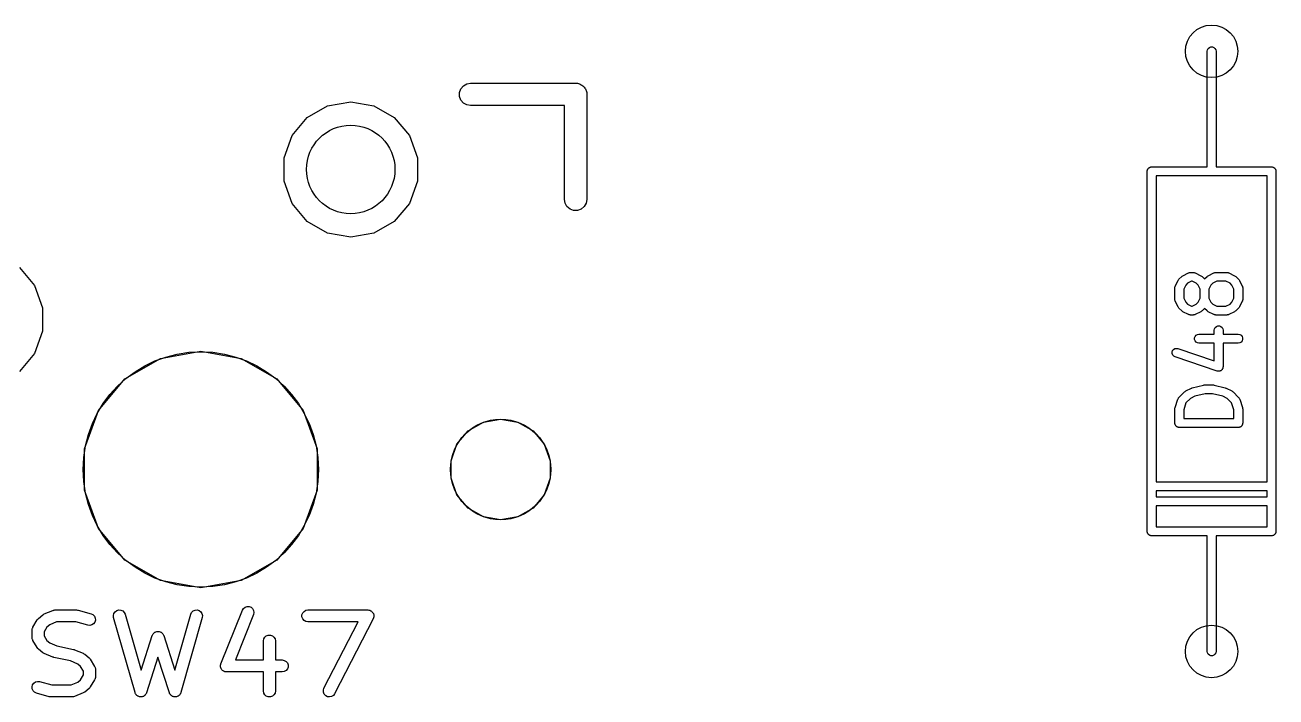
# Model space of a CAD drawing. Extents: x 35 to 203, y -146 to -25.
# Drawn here: x 163.9 to 185.09, y -120.85 to -109.48 of the extents above; entities that cross this region are included whole.
import ezdxf

# ---------------------------------------------------------------- set-up
doc = ezdxf.new("R2010")
doc.units = 0
doc.header["$MEASUREMENT"] = 0
doc.layers.get('0').update_dxf_attribs({"linetype": 'CONTINUOUS'})
doc.layers.add('BLACK', color=7, linetype='CONTINUOUS')

# ---------------------------------------------------------------- blocks, each defined once
blk = doc.blocks.new('PCB詳細')
at = {"layer": 'BLACK'}
for p, q in [((183.925, -109.92), (183.93, -109.894)), ((183.925, -111.19), (183.925, -109.92)), ((183.93, -109.894), (183.943, -109.872)), ((183.943, -109.872), (183.963, -109.855)), ((183.963, -109.855), (183.987, -109.846)), ((183.987, -109.846), (184.013, -109.846)), ((184.013, -109.846), (184.037, -109.855)), ((184.037, -109.855), (184.057, -109.872)), ((184.057, -109.872), (184.07, -109.894)), ((184.07, -109.894), (184.075, -109.92)), ((184.075, -109.92), (184.075, -111.19)), ((171.259, -110.617), (171.282, -110.555)), ((171.259, -110.683), (171.259, -110.617)), ((171.282, -110.555), (171.325, -110.504)), ((171.325, -110.504), (171.382, -110.471)), ((171.382, -110.471), (171.447, -110.459)), ((171.447, -110.459), (173.225, -110.459)), ((173.225, -110.459), (173.241, -110.462)), ((173.241, -110.462), (173.258, -110.462)), ((173.258, -110.462), (173.274, -110.468)), ((173.274, -110.468), (173.29, -110.471)), ((173.29, -110.471), (173.305, -110.479)), ((173.305, -110.479), (173.32, -110.485)), ((173.32, -110.485), (173.333, -110.496)), ((173.333, -110.496), (173.347, -110.504)), ((173.347, -110.504), (173.358, -110.517)), ((173.358, -110.517), (173.371, -110.528)), ((173.371, -110.528), (173.379, -110.542)), ((173.379, -110.542), (173.39, -110.555)), ((173.39, -110.555), (173.396, -110.57)), ((173.396, -110.57), (173.404, -110.585)), ((173.404, -110.585), (173.407, -110.601)), ((173.407, -110.601), (173.413, -110.617)), ((173.413, -110.617), (173.413, -110.634)), ((173.413, -110.634), (173.415, -110.65)), ((168.677, -111.041), (169.023, -110.842)), ((169.023, -110.842), (169.415, -110.773)), ((169.415, -110.773), (169.807, -110.842)), ((169.807, -110.842), (170.153, -111.041)), ((171.282, -110.745), (171.259, -110.683)), ((171.325, -110.796), (171.282, -110.745)), ((171.382, -110.829), (171.325, -110.796)), ((171.447, -110.84), (171.382, -110.829)), ((173.034, -110.84), (171.447, -110.84)), ((173.034, -112.428), (173.034, -110.84)), ((173.415, -110.65), (173.415, -112.428)), ((168.421, -111.346), (168.677, -111.041)), ((170.153, -111.041), (170.409, -111.346)), ((183.925, -111.877), (183.925, -111.19)), ((184.075, -111.19), (184.075, -111.877)), ((168.285, -111.721), (168.421, -111.346)), ((170.409, -111.346), (170.545, -111.721)), ((168.285, -112.119), (168.285, -111.721)), ((170.545, -111.721), (170.545, -112.119)), ((182.923, -111.909), (182.927, -111.904)), ((182.927, -111.904), (182.932, -111.9)), ((182.932, -111.9), (182.936, -111.895)), ((182.936, -111.895), (182.941, -111.891)), ((182.941, -111.891), (182.946, -111.887)), ((182.946, -111.887), (182.953, -111.885)), ((182.953, -111.885), (182.958, -111.882)), ((182.958, -111.882), (182.965, -111.88)), ((182.965, -111.88), (182.971, -111.878)), ((182.971, -111.878), (182.978, -111.878)), ((182.978, -111.878), (182.984, -111.877)), ((182.984, -111.877), (183.925, -111.877)), ((184.075, -111.877), (185.016, -111.877)), ((185.016, -111.877), (185.022, -111.878)), ((185.022, -111.878), (185.029, -111.878)), ((185.029, -111.878), (185.035, -111.88)), ((185.035, -111.88), (185.042, -111.882)), ((185.042, -111.882), (185.047, -111.885)), ((185.047, -111.885), (185.053, -111.887)), ((185.053, -111.887), (185.059, -111.891)), ((185.059, -111.891), (185.064, -111.895)), ((185.064, -111.895), (185.068, -111.9)), ((185.068, -111.9), (185.073, -111.904)), ((185.073, -111.904), (185.077, -111.909)), ((182.909, -111.952), (182.91, -111.946)), ((182.909, -118.048), (182.909, -111.952)), ((182.91, -111.939), (182.912, -111.933)), ((182.91, -111.946), (182.91, -111.939)), ((182.912, -111.933), (182.914, -111.926)), ((182.914, -111.926), (182.917, -111.921)), ((182.917, -111.921), (182.919, -111.914)), ((182.919, -111.914), (182.923, -111.909)), ((184, -112.027), (183.059, -112.027)), ((183.059, -112.027), (183.059, -117.211)), ((184.941, -112.027), (184, -112.027)), ((184.941, -117.211), (184.941, -112.027)), ((185.077, -111.909), (185.081, -111.914)), ((185.081, -111.914), (185.083, -111.921)), ((185.083, -111.921), (185.086, -111.926)), ((185.086, -111.926), (185.088, -111.933)), ((185.088, -111.933), (185.09, -111.939)), ((185.09, -111.939), (185.09, -111.946)), ((185.09, -111.946), (185.091, -111.952)), ((185.091, -111.952), (185.091, -118.048)), ((168.421, -112.494), (168.285, -112.119)), ((170.545, -112.119), (170.409, -112.494)), ((168.677, -112.799), (168.421, -112.494)), ((170.409, -112.494), (170.153, -112.799)), ((173.046, -112.493), (173.034, -112.428)), ((173.079, -112.55), (173.046, -112.493)), ((173.404, -112.493), (173.371, -112.55)), ((173.415, -112.428), (173.404, -112.493)), ((173.13, -112.593), (173.079, -112.55)), ((173.192, -112.616), (173.13, -112.593)), ((173.258, -112.616), (173.192, -112.616)), ((173.32, -112.593), (173.258, -112.616)), ((173.371, -112.55), (173.32, -112.593)), ((169.023, -112.998), (168.677, -112.799)), ((170.153, -112.799), (169.807, -112.998)), ((169.415, -113.067), (169.023, -112.998)), ((169.807, -112.998), (169.415, -113.067)), ((163.803, -113.581), (164.059, -113.886)), ((183.385, -113.895), (183.433, -113.8)), ((183.433, -113.8), (183.44, -113.79)), ((183.44, -113.79), (183.447, -113.78)), ((183.447, -113.78), (183.495, -113.733)), ((183.495, -113.733), (183.504, -113.726)), ((183.504, -113.726), (183.514, -113.719)), ((183.514, -113.719), (183.609, -113.671)), ((183.661, -113.813), (183.592, -113.847)), ((183.609, -113.671), (183.613, -113.67)), ((183.613, -113.67), (183.617, -113.668)), ((183.617, -113.668), (183.626, -113.666)), ((183.626, -113.666), (183.634, -113.664)), ((183.634, -113.664), (183.639, -113.664)), ((183.639, -113.664), (183.643, -113.663)), ((183.643, -113.663), (183.69, -113.663)), ((183.673, -113.813), (183.661, -113.813)), ((183.741, -113.847), (183.673, -113.813)), ((183.69, -113.663), (183.695, -113.664)), ((183.695, -113.664), (183.699, -113.664)), ((183.699, -113.664), (183.707, -113.666)), ((183.707, -113.666), (183.716, -113.668)), ((183.716, -113.668), (183.72, -113.67)), ((183.72, -113.67), (183.724, -113.671)), ((183.724, -113.671), (183.819, -113.719)), ((183.819, -113.719), (183.829, -113.726)), ((183.829, -113.726), (183.839, -113.733)), ((183.839, -113.733), (183.881, -113.775)), ((183.881, -113.775), (183.923, -113.733)), ((183.923, -113.733), (183.933, -113.726)), ((183.933, -113.726), (183.943, -113.719)), ((183.943, -113.719), (184.038, -113.671)), ((184.089, -113.813), (184.021, -113.847)), ((184.038, -113.671), (184.042, -113.67)), ((184.042, -113.67), (184.046, -113.668)), ((184.046, -113.668), (184.054, -113.666)), ((184.054, -113.666), (184.063, -113.664)), ((184.063, -113.664), (184.067, -113.664)), ((184.067, -113.664), (184.071, -113.663)), ((184.071, -113.663), (184.262, -113.663)), ((184.244, -113.813), (184.089, -113.813)), ((184.313, -113.847), (184.244, -113.813)), ((184.262, -113.663), (184.266, -113.664)), ((184.266, -113.664), (184.27, -113.664)), ((184.27, -113.664), (184.279, -113.666)), ((184.279, -113.666), (184.288, -113.668)), ((184.288, -113.668), (184.291, -113.67)), ((184.291, -113.67), (184.295, -113.671)), ((184.295, -113.671), (184.391, -113.719)), ((184.391, -113.719), (184.4, -113.726)), ((184.4, -113.726), (184.41, -113.733)), ((184.41, -113.733), (184.458, -113.78)), ((184.458, -113.78), (184.465, -113.79)), ((184.465, -113.79), (184.472, -113.8)), ((184.472, -113.8), (184.519, -113.895)), ((164.059, -113.886), (164.195, -114.261)), ((183.377, -113.929), (183.378, -113.924)), ((183.377, -114.119), (183.377, -113.929)), ((183.378, -113.92), (183.38, -113.912)), ((183.378, -113.924), (183.378, -113.92)), ((183.38, -113.912), (183.382, -113.903)), ((183.382, -113.903), (183.384, -113.899)), ((183.384, -113.899), (183.385, -113.895)), ((183.562, -113.878), (183.527, -113.946)), ((183.527, -113.946), (183.527, -114.101)), ((183.592, -113.847), (183.562, -113.878)), ((183.772, -113.878), (183.741, -113.847)), ((183.806, -113.946), (183.772, -113.878)), ((183.806, -114.101), (183.806, -113.946)), ((183.99, -113.878), (183.956, -113.946)), ((183.956, -113.946), (183.956, -114.101)), ((184.021, -113.847), (183.99, -113.878)), ((184.343, -113.878), (184.313, -113.847)), ((184.377, -113.946), (184.343, -113.878)), ((184.377, -114.101), (184.377, -113.946)), ((184.519, -113.895), (184.521, -113.899)), ((184.521, -113.899), (184.523, -113.903)), ((184.523, -113.903), (184.524, -113.912)), ((184.524, -113.912), (184.527, -113.92)), ((184.527, -113.92), (184.527, -113.924)), ((184.527, -113.924), (184.527, -113.929)), ((184.527, -113.929), (184.527, -114.119)), ((183.378, -114.123), (183.377, -114.119)), ((183.378, -114.128), (183.378, -114.123)), ((183.38, -114.136), (183.378, -114.128)), ((183.382, -114.145), (183.38, -114.136)), ((183.384, -114.148), (183.382, -114.145)), ((183.385, -114.153), (183.384, -114.148)), ((183.433, -114.248), (183.385, -114.153)), ((183.527, -114.101), (183.562, -114.17)), ((183.562, -114.17), (183.592, -114.2)), ((183.592, -114.2), (183.661, -114.235)), ((183.661, -114.235), (183.673, -114.235)), ((183.673, -114.235), (183.741, -114.2)), ((183.741, -114.2), (183.772, -114.17)), ((183.772, -114.17), (183.806, -114.101)), ((183.956, -114.101), (183.99, -114.17)), ((183.99, -114.17), (184.021, -114.2)), ((184.021, -114.2), (184.089, -114.235)), ((184.089, -114.235), (184.244, -114.235)), ((184.244, -114.235), (184.313, -114.2)), ((184.313, -114.2), (184.343, -114.17)), ((184.343, -114.17), (184.377, -114.101)), ((184.519, -114.153), (184.472, -114.248)), ((184.521, -114.148), (184.519, -114.153)), ((184.523, -114.145), (184.521, -114.148)), ((184.524, -114.136), (184.523, -114.145)), ((184.527, -114.128), (184.524, -114.136)), ((184.527, -114.119), (184.527, -114.123)), ((184.527, -114.123), (184.527, -114.128)), ((164.195, -114.261), (164.195, -114.659)), ((183.44, -114.257), (183.433, -114.248)), ((183.447, -114.267), (183.44, -114.257)), ((183.495, -114.315), (183.447, -114.267)), ((183.504, -114.322), (183.495, -114.315)), ((183.514, -114.329), (183.504, -114.322)), ((183.609, -114.377), (183.514, -114.329)), ((183.613, -114.378), (183.609, -114.377)), ((183.617, -114.38), (183.613, -114.378)), ((183.626, -114.382), (183.617, -114.38)), ((183.634, -114.384), (183.626, -114.382)), ((183.639, -114.384), (183.634, -114.384)), ((183.643, -114.385), (183.639, -114.384)), ((183.69, -114.385), (183.643, -114.385)), ((183.695, -114.384), (183.69, -114.385)), ((183.699, -114.384), (183.695, -114.384)), ((183.707, -114.382), (183.699, -114.384)), ((183.716, -114.38), (183.707, -114.382)), ((183.72, -114.378), (183.716, -114.38)), ((183.724, -114.377), (183.72, -114.378)), ((183.819, -114.329), (183.724, -114.377)), ((183.829, -114.322), (183.819, -114.329)), ((183.839, -114.315), (183.829, -114.322)), ((183.881, -114.273), (183.839, -114.315)), ((183.923, -114.315), (183.881, -114.273)), ((183.933, -114.322), (183.923, -114.315)), ((183.943, -114.329), (183.933, -114.322)), ((184.038, -114.377), (183.943, -114.329)), ((184.042, -114.378), (184.038, -114.377)), ((184.046, -114.38), (184.042, -114.378)), ((184.054, -114.382), (184.046, -114.38)), ((184.063, -114.384), (184.054, -114.382)), ((184.067, -114.384), (184.063, -114.384)), ((184.071, -114.385), (184.067, -114.384)), ((184.262, -114.385), (184.071, -114.385)), ((184.266, -114.384), (184.262, -114.385)), ((184.27, -114.384), (184.266, -114.384)), ((184.279, -114.382), (184.27, -114.384)), ((184.288, -114.38), (184.279, -114.382)), ((184.291, -114.378), (184.288, -114.38)), ((184.295, -114.377), (184.291, -114.378)), ((184.391, -114.329), (184.295, -114.377)), ((184.4, -114.322), (184.391, -114.329)), ((184.41, -114.315), (184.4, -114.322)), ((184.458, -114.267), (184.41, -114.315)), ((184.465, -114.257), (184.458, -114.267)), ((184.472, -114.248), (184.465, -114.257)), ((164.195, -114.659), (164.059, -115.034)), ((184.044, -114.643), (184.049, -114.617)), ((184.044, -114.711), (184.044, -114.643)), ((184.049, -114.617), (184.062, -114.595)), ((184.062, -114.595), (184.082, -114.578)), ((184.082, -114.578), (184.106, -114.569)), ((184.106, -114.569), (184.132, -114.569)), ((184.132, -114.569), (184.157, -114.578)), ((184.157, -114.578), (184.177, -114.595)), ((184.177, -114.595), (184.19, -114.617)), ((184.19, -114.617), (184.194, -114.643)), ((184.194, -114.643), (184.194, -114.711)), ((183.712, -114.773), (183.721, -114.748)), ((183.712, -114.799), (183.712, -114.773)), ((183.721, -114.823), (183.712, -114.799)), ((183.721, -114.748), (183.738, -114.728)), ((183.738, -114.843), (183.721, -114.823)), ((183.738, -114.728), (183.76, -114.715)), ((183.76, -114.856), (183.738, -114.843)), ((183.76, -114.715), (183.786, -114.711)), ((183.786, -114.861), (183.76, -114.856)), ((183.786, -114.711), (184.044, -114.711)), ((184.044, -114.861), (183.786, -114.861)), ((184.044, -115.158), (184.044, -114.861)), ((184.194, -114.711), (184.452, -114.711)), ((184.452, -114.861), (184.194, -114.861)), ((184.194, -114.861), (184.194, -115.262)), ((184.452, -114.711), (184.478, -114.715)), ((184.478, -114.856), (184.452, -114.861)), ((184.478, -114.715), (184.501, -114.728)), ((184.501, -114.843), (184.478, -114.856)), ((184.501, -114.728), (184.517, -114.748)), ((184.517, -114.823), (184.501, -114.843)), ((184.517, -114.748), (184.526, -114.773)), ((184.526, -114.799), (184.517, -114.823)), ((184.526, -114.773), (184.526, -114.799)), ((164.059, -115.034), (163.803, -115.339)), ((166.19, -115.119), (166.875, -114.998)), ((166.875, -114.998), (167.56, -115.119)), ((183.331, -115.013), (183.339, -114.988)), ((183.331, -115.039), (183.331, -115.013)), ((183.341, -115.063), (183.331, -115.039)), ((183.339, -114.988), (183.355, -114.968)), ((183.358, -115.083), (183.341, -115.063)), ((183.355, -114.968), (183.377, -114.954)), ((183.381, -115.095), (183.358, -115.083)), ((183.377, -114.954), (183.403, -114.949)), ((183.403, -114.949), (183.428, -114.953)), ((183.428, -114.953), (184.044, -115.158)), ((165.588, -115.467), (166.19, -115.119)), ((167.56, -115.119), (168.162, -115.467)), ((184.095, -115.333), (183.381, -115.095)), ((184.187, -115.292), (184.185, -115.298)), ((184.19, -115.288), (184.187, -115.292)), ((184.191, -115.28), (184.19, -115.288)), ((184.193, -115.273), (184.191, -115.28)), ((184.194, -115.262), (184.193, -115.267)), ((184.193, -115.267), (184.193, -115.273)), ((165.142, -115.999), (165.588, -115.467)), ((168.162, -115.467), (168.608, -115.999)), ((184.101, -115.334), (184.095, -115.333)), ((184.106, -115.336), (184.101, -115.334)), ((184.114, -115.336), (184.106, -115.336)), ((184.121, -115.337), (184.114, -115.336)), ((184.127, -115.336), (184.121, -115.337)), ((184.132, -115.336), (184.127, -115.336)), ((184.139, -115.333), (184.132, -115.336)), ((184.147, -115.332), (184.139, -115.333)), ((184.151, -115.329), (184.147, -115.332)), ((184.157, -115.327), (184.151, -115.329)), ((184.162, -115.322), (184.157, -115.327)), ((184.169, -115.318), (184.162, -115.322)), ((184.172, -115.314), (184.169, -115.318)), ((184.177, -115.31), (184.172, -115.314)), ((184.18, -115.304), (184.177, -115.31)), ((184.185, -115.298), (184.18, -115.304)), ((183.447, -115.78), (183.542, -115.685)), ((183.542, -115.685), (183.552, -115.678)), ((183.552, -115.678), (183.562, -115.671)), ((183.562, -115.671), (183.657, -115.623)), ((183.657, -115.623), (183.665, -115.621)), ((183.665, -115.621), (183.672, -115.618)), ((183.672, -115.618), (183.863, -115.57)), ((183.89, -115.718), (183.717, -115.761)), ((183.863, -115.57), (183.872, -115.569)), ((183.872, -115.569), (183.881, -115.568)), ((183.881, -115.568), (184.024, -115.568)), ((184.015, -115.718), (183.89, -115.718)), ((184.188, -115.761), (184.015, -115.718)), ((184.024, -115.568), (184.033, -115.569)), ((184.033, -115.569), (184.042, -115.57)), ((184.042, -115.57), (184.232, -115.618)), ((184.232, -115.618), (184.24, -115.621)), ((184.24, -115.621), (184.248, -115.623)), ((184.248, -115.623), (184.343, -115.671)), ((184.343, -115.671), (184.353, -115.678)), ((184.353, -115.678), (184.363, -115.685)), ((184.363, -115.685), (184.458, -115.78)), ((183.381, -115.952), (183.429, -115.81)), ((183.429, -115.81), (183.431, -115.806)), ((183.431, -115.806), (183.432, -115.802)), ((183.432, -115.802), (183.437, -115.794)), ((183.437, -115.794), (183.441, -115.787)), ((183.441, -115.787), (183.444, -115.784)), ((183.444, -115.784), (183.447, -115.78)), ((183.566, -115.874), (183.527, -115.988)), ((183.64, -115.8), (183.566, -115.874)), ((183.717, -115.761), (183.64, -115.8)), ((184.265, -115.8), (184.188, -115.761)), ((184.339, -115.874), (184.265, -115.8)), ((184.377, -115.988), (184.339, -115.874)), ((184.458, -115.78), (184.46, -115.784)), ((184.46, -115.784), (184.464, -115.787)), ((184.464, -115.787), (184.468, -115.794)), ((184.468, -115.794), (184.473, -115.802)), ((184.473, -115.802), (184.474, -115.806)), ((184.474, -115.806), (184.476, -115.81)), ((184.476, -115.81), (184.524, -115.952)), ((164.904, -116.652), (165.142, -115.999)), ((168.608, -115.999), (168.846, -116.652)), ((183.377, -115.976), (183.379, -115.964)), ((183.377, -116.214), (183.377, -115.976)), ((183.379, -115.964), (183.381, -115.952)), ((183.527, -115.988), (183.527, -116.139)), ((183.527, -116.139), (184.377, -116.139)), ((184.377, -116.139), (184.377, -115.988)), ((184.524, -115.952), (184.525, -115.964)), ((184.525, -115.964), (184.527, -115.976)), ((184.527, -115.976), (184.527, -116.214)), ((171.215, -116.573), (171.406, -116.346)), ((171.406, -116.346), (171.663, -116.197)), ((171.663, -116.197), (171.955, -116.146)), ((171.955, -116.146), (172.247, -116.197)), ((172.247, -116.197), (172.504, -116.346)), ((172.504, -116.346), (172.695, -116.573)), ((183.379, -116.221), (183.377, -116.214)), ((183.379, -116.227), (183.379, -116.221)), ((183.381, -116.233), (183.379, -116.227)), ((183.382, -116.24), (183.381, -116.233)), ((183.385, -116.246), (183.382, -116.24)), ((183.387, -116.252), (183.385, -116.246)), ((183.392, -116.257), (183.387, -116.252)), ((183.395, -116.262), (183.392, -116.257)), ((183.4, -116.267), (183.395, -116.262)), ((183.404, -116.272), (183.4, -116.267)), ((183.41, -116.275), (183.404, -116.272)), ((183.415, -116.279), (183.41, -116.275)), ((183.421, -116.281), (183.415, -116.279)), ((183.427, -116.285), (183.421, -116.281)), ((183.433, -116.286), (183.427, -116.285)), ((183.439, -116.288), (183.433, -116.286)), ((183.446, -116.288), (183.439, -116.288)), ((183.452, -116.289), (183.446, -116.288)), ((184.452, -116.289), (183.452, -116.289)), ((184.459, -116.288), (184.452, -116.289)), ((184.465, -116.288), (184.459, -116.288)), ((184.472, -116.286), (184.465, -116.288)), ((184.478, -116.285), (184.472, -116.286)), ((184.484, -116.281), (184.478, -116.285)), ((184.49, -116.279), (184.484, -116.281)), ((184.495, -116.275), (184.49, -116.279)), ((184.501, -116.272), (184.495, -116.275)), ((184.505, -116.267), (184.501, -116.272)), ((184.51, -116.262), (184.505, -116.267)), ((184.513, -116.257), (184.51, -116.262)), ((184.517, -116.252), (184.513, -116.257)), ((184.52, -116.246), (184.517, -116.252)), ((184.523, -116.24), (184.52, -116.246)), ((184.524, -116.233), (184.523, -116.24)), ((184.526, -116.227), (184.524, -116.233)), ((184.527, -116.214), (184.526, -116.221)), ((184.526, -116.221), (184.526, -116.227)), ((164.904, -117.348), (164.904, -116.652)), ((168.846, -116.652), (168.846, -117.348)), ((171.114, -116.852), (171.215, -116.573)), ((172.695, -116.573), (172.796, -116.852)), ((171.114, -117.148), (171.114, -116.852)), ((172.796, -116.852), (172.796, -117.148)), ((171.215, -117.427), (171.114, -117.148)), ((172.796, -117.148), (172.695, -117.427)), ((165.142, -118.001), (164.904, -117.348)), ((168.846, -117.348), (168.608, -118.001)), ((183.059, -117.211), (184.941, -117.211)), ((183.059, -117.361), (183.059, -117.465)), ((184.941, -117.361), (183.059, -117.361)), ((184.941, -117.465), (184.941, -117.361)), ((171.406, -117.654), (171.215, -117.427)), ((172.695, -117.427), (172.504, -117.654)), ((183.059, -117.465), (184.941, -117.465)), ((184.941, -117.615), (183.059, -117.615)), ((183.059, -117.615), (183.059, -117.973)), ((184.941, -117.973), (184.941, -117.615)), ((171.663, -117.803), (171.406, -117.654)), ((171.955, -117.854), (171.663, -117.803)), ((172.247, -117.803), (171.955, -117.854)), ((172.504, -117.654), (172.247, -117.803)), ((165.588, -118.533), (165.142, -118.001)), ((168.608, -118.001), (168.162, -118.533)), ((182.91, -118.054), (182.909, -118.048)), ((183.059, -117.973), (184, -117.973)), ((184, -117.973), (184.941, -117.973)), ((185.091, -118.048), (185.09, -118.054)), ((182.91, -118.061), (182.91, -118.054)), ((182.912, -118.067), (182.91, -118.061)), ((182.914, -118.074), (182.912, -118.067)), ((182.917, -118.079), (182.914, -118.074)), ((182.919, -118.085), (182.917, -118.079)), ((182.923, -118.091), (182.919, -118.085)), ((182.927, -118.096), (182.923, -118.091)), ((182.932, -118.1), (182.927, -118.096)), ((182.936, -118.105), (182.932, -118.1)), ((182.941, -118.109), (182.936, -118.105)), ((182.946, -118.113), (182.941, -118.109)), ((182.953, -118.115), (182.946, -118.113)), ((182.958, -118.118), (182.953, -118.115)), ((182.965, -118.12), (182.958, -118.118)), ((182.971, -118.122), (182.965, -118.12)), ((182.978, -118.122), (182.971, -118.122)), ((182.984, -118.123), (182.978, -118.122)), ((183.925, -118.123), (182.984, -118.123)), ((183.925, -118.81), (183.925, -118.123)), ((185.016, -118.123), (184.075, -118.123)), ((184.075, -118.123), (184.075, -118.81)), ((185.022, -118.122), (185.016, -118.123)), ((185.029, -118.122), (185.022, -118.122)), ((185.035, -118.12), (185.029, -118.122)), ((185.042, -118.118), (185.035, -118.12)), ((185.047, -118.115), (185.042, -118.118)), ((185.053, -118.113), (185.047, -118.115)), ((185.059, -118.109), (185.053, -118.113)), ((185.064, -118.105), (185.059, -118.109)), ((185.068, -118.1), (185.064, -118.105)), ((185.073, -118.096), (185.068, -118.1)), ((185.077, -118.091), (185.073, -118.096)), ((185.081, -118.085), (185.077, -118.091)), ((185.083, -118.079), (185.081, -118.085)), ((185.086, -118.074), (185.083, -118.079)), ((185.088, -118.067), (185.086, -118.074)), ((185.09, -118.061), (185.088, -118.067)), ((185.09, -118.054), (185.09, -118.061)), ((166.19, -118.881), (165.588, -118.533)), ((168.162, -118.533), (167.56, -118.881)), ((166.875, -119.002), (166.19, -118.881)), ((167.56, -118.881), (166.875, -119.002)), ((183.925, -120.08), (183.925, -118.81)), ((184.075, -118.81), (184.075, -120.08)), ((167.625, -119.33), (167.659, -119.318)), ((167.659, -119.318), (167.694, -119.32)), ((167.694, -119.32), (167.727, -119.333)), ((164.103, -119.548), (164.114, -119.535)), ((164.114, -119.535), (164.125, -119.522)), ((164.125, -119.522), (164.197, -119.462)), ((164.197, -119.462), (164.211, -119.454)), ((164.211, -119.454), (164.223, -119.446)), ((164.223, -119.446), (164.368, -119.386)), ((164.368, -119.386), (164.371, -119.385)), ((164.371, -119.385), (164.373, -119.384)), ((164.373, -119.384), (164.388, -119.381)), ((164.388, -119.381), (164.403, -119.378)), ((164.403, -119.378), (164.405, -119.378)), ((164.405, -119.378), (164.408, -119.378)), ((164.408, -119.378), (164.77, -119.378)), ((164.77, -119.378), (164.784, -119.38)), ((164.784, -119.38), (164.798, -119.382)), ((164.798, -119.382), (165.015, -119.442)), ((165.015, -119.442), (165.047, -119.457)), ((165.047, -119.457), (165.072, -119.482)), ((165.072, -119.482), (165.087, -119.515)), ((165.087, -119.515), (165.089, -119.55)), ((165.395, -119.472), (165.403, -119.438)), ((165.398, -119.507), (165.395, -119.472)), ((165.761, -120.777), (165.398, -119.507)), ((165.403, -119.438), (165.423, -119.409)), ((165.423, -119.409), (165.452, -119.388)), ((165.452, -119.388), (165.486, -119.378)), ((165.486, -119.378), (165.521, -119.381)), ((165.521, -119.381), (165.553, -119.395)), ((165.553, -119.395), (165.578, -119.42)), ((165.578, -119.42), (165.594, -119.452)), ((165.594, -119.452), (165.865, -120.399)), ((166.434, -120.399), (166.705, -119.452)), ((166.9, -119.507), (166.537, -120.777)), ((166.705, -119.452), (166.72, -119.42)), ((166.72, -119.42), (166.746, -119.395)), ((166.746, -119.395), (166.778, -119.381)), ((166.778, -119.381), (166.813, -119.378)), ((166.813, -119.378), (166.847, -119.388)), ((166.847, -119.388), (166.875, -119.409)), ((166.875, -119.409), (166.895, -119.438)), ((166.895, -119.438), (166.904, -119.472)), ((166.904, -119.472), (166.9, -119.507)), ((167.216, -120.288), (167.579, -119.381)), ((167.768, -119.457), (167.46, -120.225)), ((167.579, -119.381), (167.598, -119.351)), ((167.598, -119.351), (167.625, -119.33)), ((167.727, -119.333), (167.753, -119.356)), ((167.753, -119.356), (167.77, -119.387)), ((167.775, -119.422), (167.768, -119.457)), ((167.77, -119.387), (167.775, -119.422)), ((168.589, -119.462), (168.601, -119.429)), ((168.589, -119.497), (168.589, -119.462)), ((168.601, -119.53), (168.589, -119.497)), ((168.601, -119.429), (168.624, -119.402)), ((168.624, -119.557), (168.601, -119.53)), ((168.624, -119.402), (168.655, -119.384)), ((168.655, -119.384), (168.689, -119.378)), ((168.689, -119.378), (169.705, -119.378)), ((169.796, -119.526), (169.142, -120.796)), ((169.705, -119.378), (169.72, -119.381)), ((169.72, -119.381), (169.735, -119.382)), ((169.735, -119.382), (169.738, -119.384)), ((169.738, -119.384), (169.74, -119.384)), ((169.74, -119.384), (169.753, -119.392)), ((169.753, -119.392), (169.767, -119.399)), ((169.767, -119.399), (169.768, -119.4)), ((169.768, -119.4), (169.771, -119.402)), ((169.771, -119.402), (169.78, -119.413)), ((169.78, -119.413), (169.791, -119.425)), ((169.791, -119.425), (169.792, -119.427)), ((169.792, -119.427), (169.793, -119.429)), ((169.793, -119.429), (169.798, -119.443)), ((169.8, -119.511), (169.796, -119.526)), ((169.798, -119.443), (169.804, -119.457)), ((169.805, -119.497), (169.8, -119.511)), ((169.804, -119.457), (169.804, -119.46)), ((169.804, -119.46), (169.805, -119.462)), ((169.805, -119.462), (169.805, -119.477)), ((169.805, -119.477), (169.806, -119.492)), ((169.806, -119.492), (169.805, -119.495)), ((169.805, -119.495), (169.805, -119.497)), ((164.016, -119.721), (164.017, -119.712)), ((164.016, -119.842), (164.016, -119.721)), ((164.017, -119.712), (164.018, -119.702)), ((164.018, -119.702), (164.02, -119.695)), ((164.02, -119.695), (164.022, -119.687)), ((164.022, -119.687), (164.027, -119.678)), ((164.027, -119.678), (164.03, -119.669)), ((164.03, -119.669), (164.103, -119.548)), ((164.268, -119.668), (164.219, -119.75)), ((164.316, -119.628), (164.268, -119.668)), ((164.428, -119.581), (164.316, -119.628)), ((164.757, -119.581), (164.428, -119.581)), ((164.961, -119.638), (164.757, -119.581)), ((164.996, -119.641), (164.961, -119.638)), ((165.03, -119.632), (164.996, -119.641)), ((165.059, -119.612), (165.03, -119.632)), ((165.08, -119.584), (165.059, -119.612)), ((165.089, -119.55), (165.08, -119.584)), ((166.115, -119.748), (166.128, -119.743)), ((166.128, -119.743), (166.132, -119.743)), ((166.132, -119.743), (166.136, -119.742)), ((166.136, -119.742), (166.149, -119.742)), ((166.149, -119.742), (166.163, -119.742)), ((166.163, -119.742), (166.167, -119.743)), ((166.167, -119.743), (166.171, -119.743)), ((166.171, -119.743), (166.184, -119.748)), ((168.655, -119.575), (168.624, -119.557)), ((168.689, -119.581), (168.655, -119.575)), ((169.539, -119.581), (168.689, -119.581)), ((168.962, -120.703), (169.539, -119.581)), ((164.017, -119.852), (164.016, -119.842)), ((164.018, -119.862), (164.017, -119.852)), ((164.02, -119.869), (164.018, -119.862)), ((164.022, -119.877), (164.02, -119.869)), ((164.027, -119.886), (164.022, -119.877)), ((164.03, -119.895), (164.027, -119.886)), ((164.103, -120.016), (164.03, -119.895)), ((164.219, -119.75), (164.219, -119.814)), ((164.219, -119.814), (164.268, -119.896)), ((164.268, -119.896), (164.316, -119.936)), ((164.316, -119.936), (164.438, -119.987)), ((165.865, -120.399), (166.053, -119.811)), ((166.053, -119.811), (166.054, -119.808)), ((166.054, -119.808), (166.055, -119.804)), ((166.055, -119.804), (166.063, -119.792)), ((166.063, -119.792), (166.069, -119.78)), ((166.069, -119.78), (166.072, -119.777)), ((166.072, -119.777), (166.074, -119.774)), ((166.074, -119.774), (166.085, -119.766)), ((166.085, -119.766), (166.095, -119.756)), ((166.095, -119.756), (166.099, -119.755)), ((166.099, -119.755), (166.102, -119.752)), ((166.102, -119.752), (166.115, -119.748)), ((166.184, -119.748), (166.197, -119.752)), ((166.197, -119.752), (166.2, -119.755)), ((166.2, -119.755), (166.204, -119.756)), ((166.204, -119.756), (166.214, -119.766)), ((166.214, -119.766), (166.224, -119.774)), ((166.224, -119.774), (166.227, -119.777)), ((166.227, -119.777), (166.23, -119.78)), ((166.23, -119.78), (166.236, -119.792)), ((166.236, -119.792), (166.243, -119.804)), ((166.243, -119.804), (166.244, -119.808)), ((166.244, -119.808), (166.246, -119.811)), ((166.246, -119.811), (166.434, -120.399)), ((167.935, -119.903), (167.941, -119.868)), ((167.935, -120.225), (167.935, -119.903)), ((167.941, -119.868), (167.958, -119.838)), ((167.958, -119.838), (167.985, -119.815)), ((167.985, -119.815), (168.018, -119.803)), ((168.018, -119.803), (168.054, -119.803)), ((168.054, -119.803), (168.087, -119.815)), ((168.087, -119.815), (168.114, -119.838)), ((168.114, -119.838), (168.132, -119.868)), ((168.132, -119.868), (168.138, -119.903)), ((168.138, -119.903), (168.138, -120.225)), ((164.114, -120.028), (164.103, -120.016)), ((164.125, -120.041), (164.114, -120.028)), ((164.197, -120.102), (164.125, -120.041)), ((164.211, -120.109), (164.197, -120.102)), ((164.223, -120.118), (164.211, -120.109)), ((164.368, -120.178), (164.223, -120.118)), ((164.438, -119.987), (164.719, -120.045)), ((164.719, -120.045), (164.728, -120.049)), ((164.728, -120.049), (164.737, -120.051)), ((164.737, -120.051), (164.882, -120.111)), ((164.882, -120.111), (164.895, -120.12)), ((164.895, -120.12), (164.908, -120.127)), ((164.908, -120.127), (164.981, -120.188)), ((183.93, -120.106), (183.925, -120.08)), ((183.943, -120.128), (183.93, -120.106)), ((183.963, -120.145), (183.943, -120.128)), ((183.987, -120.154), (183.963, -120.145)), ((184.013, -120.154), (183.987, -120.154)), ((184.037, -120.145), (184.013, -120.154)), ((184.057, -120.128), (184.037, -120.145)), ((184.07, -120.106), (184.057, -120.128)), ((184.075, -120.08), (184.07, -120.106)), ((164.378, -120.18), (164.368, -120.178)), ((164.387, -120.184), (164.378, -120.18)), ((164.668, -120.242), (164.387, -120.184)), ((164.79, -120.293), (164.668, -120.242)), ((164.837, -120.333), (164.79, -120.293)), ((164.887, -120.415), (164.837, -120.333)), ((164.981, -120.188), (164.992, -120.201)), ((164.992, -120.201), (165.003, -120.213)), ((165.003, -120.213), (165.075, -120.334)), ((165.075, -120.334), (165.079, -120.343)), ((165.079, -120.343), (165.084, -120.352)), ((165.084, -120.352), (165.085, -120.36)), ((165.085, -120.36), (165.088, -120.367)), ((165.088, -120.367), (165.088, -120.377)), ((165.088, -120.377), (165.09, -120.387)), ((166.149, -120.176), (165.956, -120.78)), ((166.343, -120.78), (166.149, -120.176)), ((167.209, -120.323), (167.21, -120.316)), ((167.21, -120.333), (167.209, -120.323)), ((167.21, -120.309), (167.214, -120.299)), ((167.21, -120.316), (167.21, -120.309)), ((167.21, -120.344), (167.21, -120.333)), ((167.213, -120.351), (167.21, -120.344)), ((167.214, -120.358), (167.213, -120.351)), ((167.214, -120.299), (167.216, -120.288)), ((167.219, -120.367), (167.214, -120.358)), ((167.222, -120.377), (167.219, -120.367)), ((167.227, -120.383), (167.222, -120.377)), ((167.231, -120.389), (167.227, -120.383)), ((167.46, -120.225), (167.935, -120.225)), ((168.138, -120.225), (168.254, -120.225)), ((168.254, -120.225), (168.289, -120.231)), ((168.289, -120.231), (168.319, -120.248)), ((168.319, -120.248), (168.342, -120.275)), ((168.342, -120.377), (168.319, -120.404)), ((168.342, -120.275), (168.354, -120.309)), ((168.354, -120.344), (168.342, -120.377)), ((168.354, -120.309), (168.354, -120.344)), ((164.075, -120.597), (164.109, -120.588)), ((164.109, -120.588), (164.144, -120.591)), ((164.144, -120.591), (164.349, -120.648)), ((164.79, -120.601), (164.837, -120.562)), ((164.837, -120.562), (164.887, -120.479)), ((164.887, -120.479), (164.887, -120.415)), ((165.075, -120.56), (165.003, -120.681)), ((165.079, -120.551), (165.075, -120.56)), ((165.084, -120.542), (165.079, -120.551)), ((165.085, -120.534), (165.084, -120.542)), ((165.088, -120.527), (165.085, -120.534)), ((165.09, -120.508), (165.088, -120.517)), ((165.088, -120.517), (165.088, -120.527)), ((165.09, -120.387), (165.09, -120.508)), ((167.238, -120.396), (167.231, -120.389)), ((167.245, -120.404), (167.238, -120.396)), ((167.251, -120.408), (167.245, -120.404)), ((167.257, -120.413), (167.251, -120.408)), ((167.267, -120.416), (167.257, -120.413)), ((167.276, -120.422), (167.267, -120.416)), ((167.283, -120.423), (167.276, -120.422)), ((167.29, -120.426), (167.283, -120.423)), ((167.3, -120.426), (167.29, -120.426)), ((167.31, -120.428), (167.3, -120.426)), ((167.935, -120.428), (167.31, -120.428)), ((167.935, -120.75), (167.935, -120.428)), ((168.254, -120.428), (168.138, -120.428)), ((168.138, -120.428), (168.138, -120.75)), ((168.289, -120.422), (168.254, -120.428)), ((168.319, -120.404), (168.289, -120.422)), ((164.016, -120.679), (164.026, -120.645)), ((164.019, -120.714), (164.016, -120.679)), ((164.034, -120.747), (164.019, -120.714)), ((164.026, -120.645), (164.046, -120.617)), ((164.058, -120.772), (164.034, -120.747)), ((164.046, -120.617), (164.075, -120.597)), ((164.09, -120.787), (164.058, -120.772)), ((164.308, -120.847), (164.09, -120.787)), ((164.349, -120.648), (164.678, -120.648)), ((164.678, -120.648), (164.79, -120.601)), ((164.882, -120.783), (164.737, -120.843)), ((164.895, -120.775), (164.882, -120.783)), ((164.908, -120.767), (164.895, -120.775)), ((164.981, -120.707), (164.908, -120.767)), ((164.992, -120.694), (164.981, -120.707)), ((165.003, -120.681), (164.992, -120.694)), ((165.764, -120.783), (165.761, -120.777)), ((165.765, -120.788), (165.764, -120.783)), ((165.771, -120.798), (165.765, -120.788)), ((165.777, -120.809), (165.771, -120.798)), ((165.945, -120.801), (165.939, -120.812)), ((165.952, -120.791), (165.945, -120.801)), ((165.953, -120.785), (165.952, -120.791)), ((165.956, -120.78), (165.953, -120.785)), ((166.345, -120.785), (166.343, -120.78)), ((166.347, -120.791), (166.345, -120.785)), ((166.354, -120.801), (166.347, -120.791)), ((166.359, -120.812), (166.354, -120.801)), ((166.527, -120.798), (166.522, -120.809)), ((166.534, -120.788), (166.527, -120.798)), ((166.535, -120.783), (166.534, -120.788)), ((166.537, -120.777), (166.535, -120.783)), ((167.941, -120.784), (167.935, -120.75)), ((167.958, -120.815), (167.941, -120.784)), ((168.132, -120.784), (168.114, -120.815)), ((168.138, -120.75), (168.132, -120.784)), ((168.951, -120.737), (168.962, -120.703)), ((168.953, -120.772), (168.951, -120.737)), ((168.967, -120.805), (168.953, -120.772)), ((168.991, -120.83), (168.967, -120.805)), ((169.142, -120.796), (169.121, -120.824)), ((164.321, -120.849), (164.308, -120.847)), ((164.335, -120.851), (164.321, -120.849)), ((164.698, -120.851), (164.335, -120.851)), ((164.7, -120.851), (164.698, -120.851)), ((164.703, -120.851), (164.7, -120.851)), ((164.717, -120.848), (164.703, -120.851)), ((164.733, -120.845), (164.717, -120.848)), ((164.735, -120.844), (164.733, -120.845)), ((164.737, -120.843), (164.735, -120.844)), ((165.781, -120.813), (165.777, -120.809)), ((165.784, -120.818), (165.781, -120.813)), ((165.793, -120.825), (165.784, -120.818)), ((165.802, -120.834), (165.793, -120.825)), ((165.807, -120.836), (165.802, -120.834)), ((165.812, -120.839), (165.807, -120.836)), ((165.823, -120.843), (165.812, -120.839)), ((165.834, -120.848), (165.823, -120.843)), ((165.84, -120.848), (165.834, -120.848)), ((165.845, -120.85), (165.84, -120.848)), ((165.857, -120.85), (165.845, -120.85)), ((165.87, -120.851), (165.857, -120.85)), ((165.875, -120.849), (165.87, -120.851)), ((165.881, -120.849), (165.875, -120.849)), ((165.892, -120.844), (165.881, -120.849)), ((165.903, -120.841), (165.892, -120.844)), ((165.908, -120.838), (165.903, -120.841)), ((165.913, -120.835), (165.908, -120.838)), ((165.922, -120.827), (165.913, -120.835)), ((165.932, -120.82), (165.922, -120.827)), ((165.935, -120.816), (165.932, -120.82)), ((165.939, -120.812), (165.935, -120.816)), ((166.363, -120.816), (166.359, -120.812)), ((166.367, -120.82), (166.363, -120.816)), ((166.376, -120.827), (166.367, -120.82)), ((166.385, -120.835), (166.376, -120.827)), ((166.391, -120.838), (166.385, -120.835)), ((166.395, -120.841), (166.391, -120.838)), ((166.407, -120.844), (166.395, -120.841)), ((166.418, -120.849), (166.407, -120.844)), ((166.424, -120.849), (166.418, -120.849)), ((166.429, -120.851), (166.424, -120.849)), ((166.441, -120.85), (166.429, -120.851)), ((166.453, -120.85), (166.441, -120.85)), ((166.459, -120.848), (166.453, -120.85)), ((166.464, -120.848), (166.459, -120.848)), ((166.475, -120.843), (166.464, -120.848)), ((166.487, -120.839), (166.475, -120.843)), ((166.491, -120.836), (166.487, -120.839)), ((166.496, -120.834), (166.491, -120.836)), ((166.505, -120.825), (166.496, -120.834)), ((166.515, -120.818), (166.505, -120.825)), ((166.518, -120.813), (166.515, -120.818)), ((166.522, -120.809), (166.518, -120.813)), ((167.985, -120.838), (167.958, -120.815)), ((168.018, -120.85), (167.985, -120.838)), ((168.054, -120.85), (168.018, -120.85)), ((168.087, -120.838), (168.054, -120.85)), ((168.114, -120.815), (168.087, -120.838)), ((169.022, -120.847), (168.991, -120.83)), ((169.057, -120.851), (169.022, -120.847)), ((169.091, -120.843), (169.057, -120.851)), ((169.121, -120.824), (169.091, -120.843))]:
    blk.add_line(p, q, dxfattribs=at)
for centre, radius in [((184, -109.92), 0.4445), ((169.415, -111.92), 0.7493), ((166.875, -117), 1.9939), ((171.955, -117), 0.8509), ((184, -120.08), 0.4445)]:
    blk.add_circle(centre, radius, dxfattribs=at)

msp = doc.modelspace()

# ---------------------------------------------------------------- block references
at = {"linetype": 'ByBlock'}
msp.add_blockref('PCB詳細', (0, 0), dxfattribs=at)

doc.saveas('drawing.dxf')
